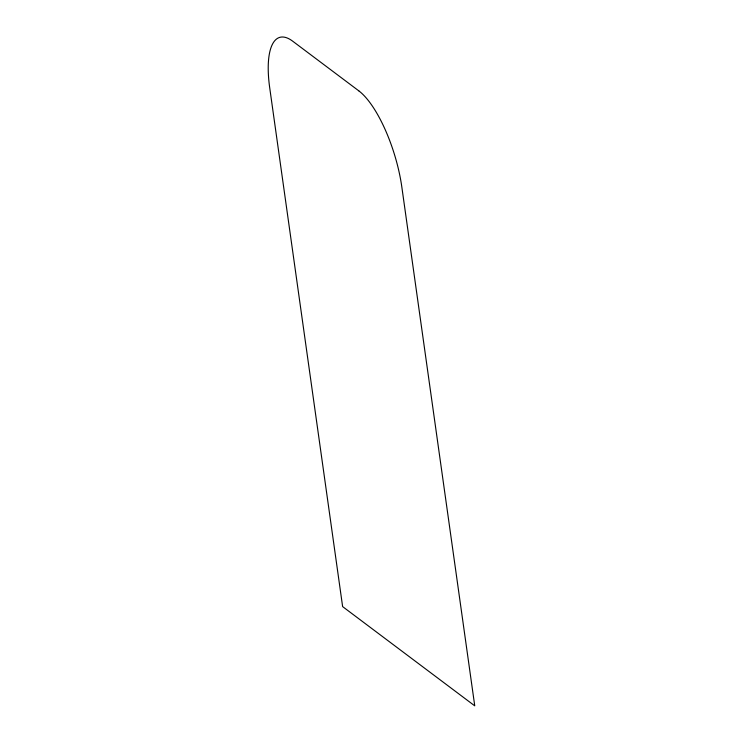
<?xml version="1.0" encoding="UTF-8"?>
<svg xmlns="http://www.w3.org/2000/svg" width="743" height="743" viewBox="0 0 743 743"><rect width="100%" height="100%" fill="white"/><g stroke="black" fill="none" stroke-linecap="round" stroke-linejoin="round"><path stroke-width="1.11" d="M358.767 90.822L292.705 41.199A78.777 26.832 72.9 0 0 269.728 87.934L342.625 606.604L474.749 705.85L401.852 187.171A78.777 26.832 72.9 0 0 358.767 90.822"/></g></svg>
